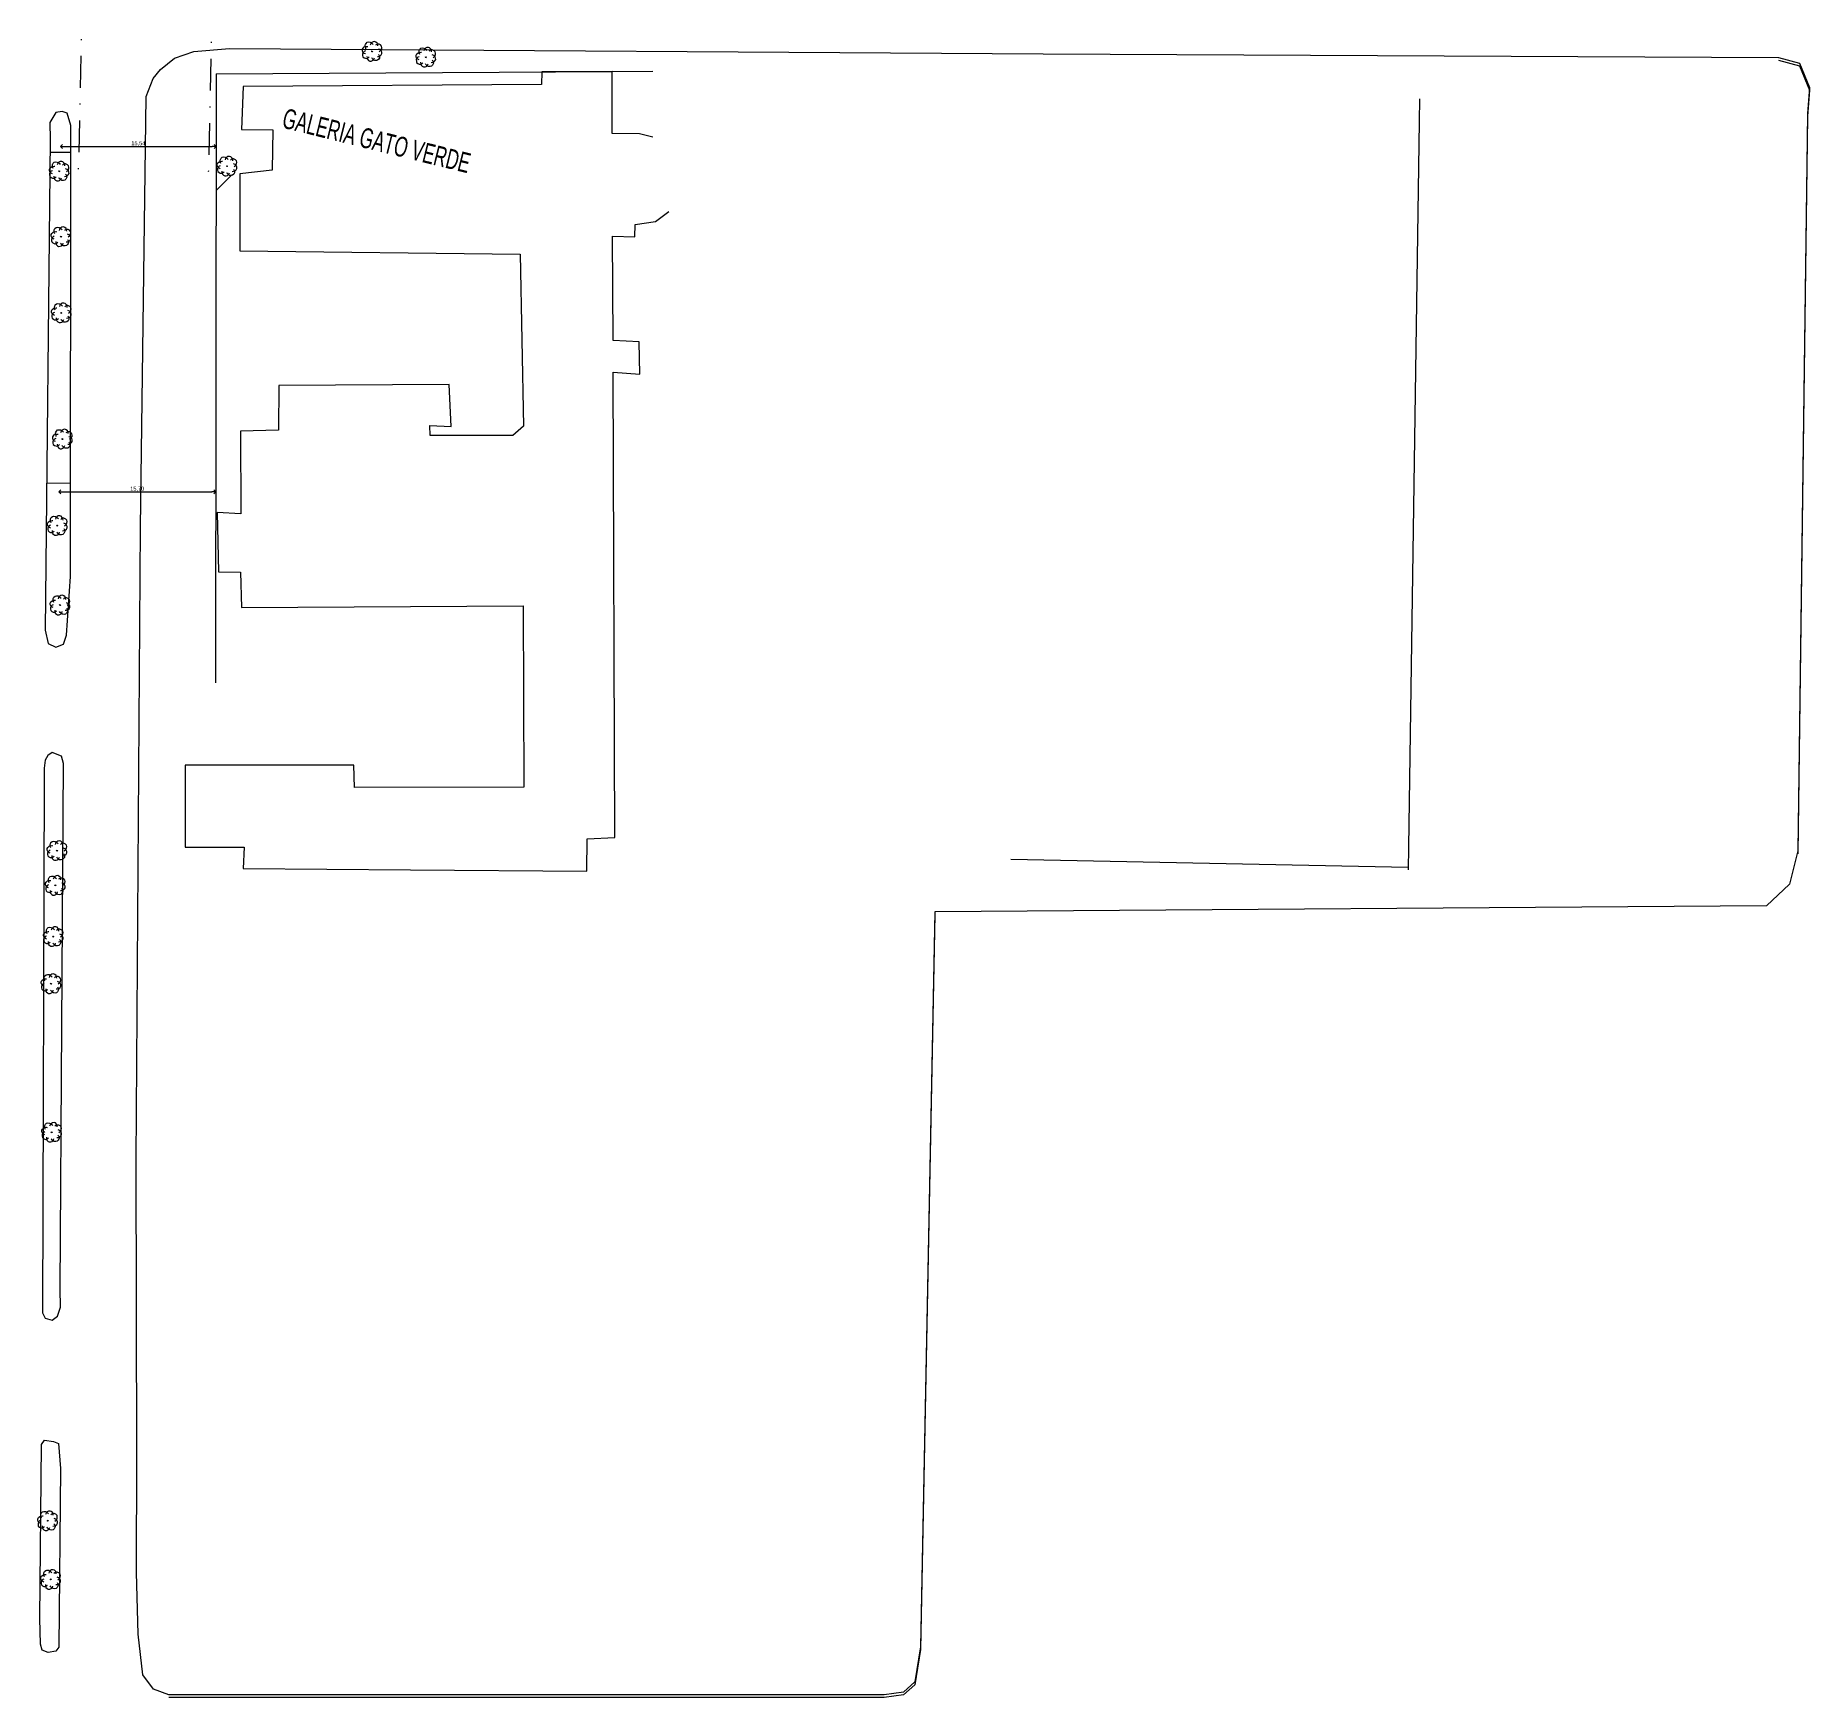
# Model space of a CAD drawing. Extents: x 306 to 2240, y 18 to 779.
# Drawn here: x 611.7 to 789.1, y 155.1 to 321.3 of the extents above; entities that cross this region are included whole.
import ezdxf

# ---------------------------------------------------------------- set-up
doc = ezdxf.new("R2010")
doc.units = 0
doc.header["$MEASUREMENT"] = 0
doc.header["$PDMODE"] = 3
doc.linetypes.add('DASHDOT', pattern=[25.4, 12.7, -6.35, 0, -6.35])
for name, color, linetype in [('0603', 1, 'Continuous'), ('0611', 1, 'Continuous'), ('0707', 7, 'Continuous'), ('0801', 1, 'Continuous'), ('0808', 7, 'Continuous'), ('1007', 3, 'Continuous'), ('COTAS', 2, 'Continuous'), ('Linea de Est', 2, 'Continuous'), ('MAMPOSTERIA', 6, 'Continuous'), ('Proyeccion', 1, 'Continuous'), ('Telaio', 7, 'Continuous'), ('Vereda', 7, 'Continuous')]:
    doc.layers.add(name, color=color, linetype=linetype)
doc.styles.add('02', font='swissc.ttf')
doc.styles.add('arial', font='arial.ttf')
doc.styles.get("Standard").update_dxf_attribs({"font": 'arial.ttf'})
doc.dimstyles.new('Cota 200', dxfattribs={"dimtxt": 0.4, "dimasz": 0.4, "dimexe": 1.25, "dimexo": 0.625, "dimgap": 0.05, "dimtad": 1, "dimzin": 1, "dimtxsty": 'arial', "dimblk": 'OPEN90', "dimcen": 0, "dimse1": 1, "dimse2": 1, "dimclrd": 1, "dimclrt": 2, "dimadec": 0, "dimazin": 0, "dimtfac": 1, "dimtix": 1, "dimtmove": 0, "dimatfit": 3, "dimldrblk": 'OPEN90', "dimfxl": 1, "dimarcsym": 0})

# ---------------------------------------------------------------- blocks, each defined once
blk = doc.blocks.new('09')
for p, q in [((-0.04, 0.01), (0.04, 0.01)), ((-0.02, 0.03), (0.02, 0.03)), ((0, 0.05), (0, 0.05)), ((-0.04, -0.01), (0.04, -0.01)), ((-0.02, -0.03), (0.02, -0.03))]:
    blk.add_line(p, q)
for points in [[(-0.61, 0.39), (-0.76, 0.34), (-0.88, 0.27), (-0.97, 0.13), (-1, 0), (-0.96, -0.15), (-0.88, -0.26), (-0.83, -0.31), (-0.73, -0.36), (-0.58, -0.38)], [(-0.12, 0.67), (-0.2, 0.77), (-0.32, 0.84), (-0.46, 0.87), (-0.62, 0.83), (-0.74, 0.77), (-0.81, 0.63), (-0.83, 0.49), (-0.83, 0.42), (-0.79, 0.32), (-0.69, 0.22), (-0.62, 0.16)], [(-0.41, 0.6), (-0.39, 0.72), (-0.35, 0.82), (-0.3, 0.88), (-0.18, 0.96), (-0.03, 1), (0.1, 0.96), (0.24, 0.87), (0.31, 0.75), (0.36, 0.62), (0.37, 0.55)], [(0.11, 0.66), (0.19, 0.71), (0.31, 0.78), (0.42, 0.81), (0.49, 0.81), (0.63, 0.78), (0.76, 0.7), (0.82, 0.58), (0.84, 0.41), (0.81, 0.28), (0.75, 0.16), (0.69, 0.06)], [(0.67, -0.42), (0.8, -0.38), (0.91, -0.29), (0.99, -0.14), (1.01, -0.01), (0.95, 0.14), (0.86, 0.24), (0.8, 0.29), (0.7, 0.32), (0.56, 0.34)], [(-0.14, -0.69), (-0.19, -0.75), (-0.3, -0.83), (-0.4, -0.87), (-0.48, -0.87), (-0.61, -0.83), (-0.74, -0.75), (-0.8, -0.63), (-0.83, -0.47), (-0.79, -0.33), (-0.7, -0.18), (-0.64, -0.12)], [(-0.38, -0.63), (-0.34, -0.76), (-0.26, -0.88), (-0.13, -0.97), (0.01, -1.01), (0.15, -0.97), (0.27, -0.88), (0.32, -0.83), (0.36, -0.73), (0.38, -0.57)], [(0.15, -0.7), (0.32, -0.83), (0.46, -0.87), (0.62, -0.85), (0.74, -0.79), (0.83, -0.66), (0.86, -0.52), (0.86, -0.45), (0.83, -0.34), (0.74, -0.24), (0.67, -0.18)]]:
    blk.add_lwpolyline(points)
blk.add_lwpolyline([(0, -0.05), (-0.05, 0), (0, 0.05), (0.05, 0)], close=True)
blk = doc.blocks.new('_Open90')
at = {"color": 0, "linetype": 'ByBlock', "lineweight": -2}
for p, q in [((0, 0), (-1, 0)), ((-0.5, 0.5), (0, 0)), ((0, 0), (-0.5, -0.5))]:
    blk.add_line(p, q, dxfattribs=at)
blk = doc.blocks.new('*D106')
at = {"layer": 'COTAS', "color": 1, "linetype": 'Continuous', "lineweight": -2, "transparency": 16777216}
blk.add_line((614.65, 310.16), (629.4, 310.16), dxfattribs=at)
at = {"layer": 'Defpoints', "color": 0, "transparency": 16777216}
for p in [(614.25, 309.59), (629.8, 310.16), (629.8, 309.57)]:
    blk.add_point(p, dxfattribs=at)
at = {"layer": 'COTAS', "color": 1, "lineweight": -2, "transparency": 16777216, "xscale": 0.4, "yscale": 0.4, "zscale": 0.4, "rotation": 180}
blk.add_blockref('_Open90', (614.25, 310.16), dxfattribs=at)
at = {"layer": 'COTAS', "color": 1, "lineweight": -2, "transparency": 16777216, "xscale": 0.4, "yscale": 0.4, "zscale": 0.4}
blk.add_blockref('_Open90', (629.8, 310.16), dxfattribs=at)
at = {"layer": 'COTAS', "color": 2, "transparency": 16777216, "insert": (622.03, 310.45), "char_height": 0.4, "attachment_point": 5, "style": 'arial'}
blk.add_mtext('15,54', dxfattribs=at)
blk = doc.blocks.new('*D107')
at = {"layer": 'COTAS', "color": 1, "linetype": 'Continuous', "lineweight": -2, "transparency": 16777216}
blk.add_line((614.47, 275.63), (629.37, 275.63), dxfattribs=at)
at = {"layer": 'Defpoints', "color": 0, "transparency": 16777216}
for p in [(614.07, 276.52), (629.77, 276.51), (629.77, 275.63)]:
    blk.add_point(p, dxfattribs=at)
at = {"layer": 'COTAS', "color": 1, "lineweight": -2, "transparency": 16777216, "xscale": 0.4, "yscale": 0.4, "zscale": 0.4, "rotation": 180}
blk.add_blockref('_Open90', (614.07, 275.63), dxfattribs=at)
at = {"layer": 'COTAS', "color": 1, "lineweight": -2, "transparency": 16777216, "xscale": 0.4, "yscale": 0.4, "zscale": 0.4}
blk.add_blockref('_Open90', (629.77, 275.63), dxfattribs=at)
at = {"layer": 'COTAS', "color": 2, "transparency": 16777216, "insert": (621.92, 275.92), "char_height": 0.4, "attachment_point": 5, "style": 'arial'}
blk.add_mtext('15,70', dxfattribs=at)
blk = doc.blocks.new('relevamiento avenida')
at = {"layer": 'Linea de Est'}
for p, q in [((356.74, 409.58), (356.71, 330.54)), ((358.7, 409.45), (358.63, 330.52))]:
    blk.add_line(p, q, dxfattribs=at)
for centre, radius, start, end in [((357.71, 409.38), 0.991, 3.7138, 168.342), ((357.67, 330.66), 0.969, 186.9845, 351.8617)]:
    blk.add_arc(centre, radius, start, end, dxfattribs=at)
at = {"layer": 'MAMPOSTERIA', "linetype": 'DASHDOT', "ltscale": 0.25}
for p, q in [((357.74, 448.02), (357.65, 307.54)), ((370.74, 448.01), (370.65, 307.53))]:
    blk.add_line(p, q, dxfattribs=at)
at = {"layer": 'Proyeccion', "char_height": 0.8, "attachment_point": 1, "rotation": 89.7898}
for s, insert in [('Eje de la Avenida', (357.91, 402.67)), ('Línea Municipal', (369.6, 403.08))]:
    blk.add_mtext_dynamic_manual_height_columns(s, width=14.3985, gutter_width=1, heights=[0], dxfattribs=dict(at, insert=insert))

msp = doc.modelspace()

# ---------------------------------------------------------------- linework, layer by layer
for p, q in [((613.22, 309.588), (615.288, 309.587)), ((612.882, 276.526), (615.266, 276.524))]:
    msp.add_line(p, q)
at = {"layer": '0603', "linetype": 'Continuous'}
for p, q in [((631.132, 319.963), (712.474, 319.422)), ((631.132, 319.963), (712.474, 319.422)), ((662.36, 317.626), (662.33, 316.377)), ((669.384, 317.667), (662.36, 317.626)), ((669.408, 311.451), (669.384, 317.667)), ((669.384, 317.667), (669.384, 317.667)), ((632.516, 316.172), (632.349, 311.856)), ((662.33, 316.377), (632.516, 316.172)), ((632.349, 311.856), (635.475, 311.838)), ((635.475, 311.838), (635.404, 307.788)), ((672.141, 311.427), (669.408, 311.451)), ((673.46, 311.092), (672.141, 311.427)), ((632.187, 307.437), (632.16, 299.719)), ((635.404, 307.788), (632.187, 307.437)), ((673.711, 302.667), (675.073, 303.68)), ((671.665, 301.132), (671.692, 302.371)), ((671.692, 302.371), (673.711, 302.667)), ((632.16, 299.719), (660.206, 299.392)), ((669.484, 290.773), (669.441, 301.216)), ((669.441, 301.216), (671.665, 301.132)), ((660.206, 299.392), (660.533, 282.195)), ((672.104, 290.622), (669.484, 290.773)), ((672.166, 287.403), (672.104, 290.622)), ((669.673, 241.075), (669.5, 287.617)), ((669.5, 287.617), (672.166, 287.403)), ((636.063, 286.255), (636.052, 281.819)), ((653.099, 286.384), (636.063, 286.255)), ((653.295, 282.165), (653.099, 286.384)), ((651.191, 281.272), (651.178, 282.264)), ((651.178, 282.264), (653.295, 282.165)), ((660.533, 282.195), (659.459, 281.264)), ((636.052, 281.819), (632.247, 281.716)), ((659.459, 281.264), (651.191, 281.272)), ((632.337, 264.062), (660.498, 264.242)), ((660.498, 264.242), (660.568, 246.13))]:
    msp.add_line(p, q, dxfattribs=at)
at = {"layer": '0603', "linetype": 'Continuous', "flags": 128}
for points in [[(625.093, 155.38), (623.553, 155.945), (622.476, 157.384), (622.001, 161.435), (621.861, 167.598), (621.884, 179.189), (621.801, 208.829), (622.232, 272.082), (622.82, 315.151), (623.52, 316.946), (624.232, 317.872), (625.64, 318.988), (627.566, 319.657), (631.132, 319.963)], [(625.093, 155.38), (623.553, 155.945), (622.476, 157.384), (622.001, 161.435), (621.861, 167.598), (621.884, 179.189), (621.801, 208.829), (622.232, 272.082), (622.82, 315.151), (623.52, 316.946), (624.232, 317.872), (625.64, 318.988), (627.566, 319.657), (631.132, 319.963)], [(631.132, 319.963), (712.474, 319.422), (785.974, 319.073), (788.069, 318.505), (789.081, 316.052), (788.884, 313.453), (787.905, 239.738), (787.087, 236.417), (784.795, 234.263), (701.66, 233.67), (700.212, 160.183), (699.654, 156.664), (698.508, 155.649), (696.59, 155.39), (625.093, 155.38)]]:
    msp.add_lwpolyline(points, dxfattribs=at)
for points in [[(613.228, 310.871), (612.726, 261.797), (613.029, 260.476), (613.775, 260.117), (614.548, 260.411), (614.865, 261.322), (615.257, 267.178), (615.287, 312.248), (614.922, 313.482), (614.417, 313.647), (613.769, 313.57), (613.196, 312.578), (613.228, 310.871)], [(613.228, 310.871), (612.726, 261.797), (613.029, 260.476), (613.775, 260.117), (614.548, 260.411), (614.865, 261.322), (615.257, 267.178), (615.287, 312.248), (614.922, 313.482), (614.417, 313.647), (613.769, 313.57), (613.196, 312.578), (613.228, 310.871)], [(612.632, 247.031), (612.451, 193.573), (612.722, 193.042), (613.402, 192.834), (613.941, 193.226), (614.26, 194.146), (614.232, 195.956), (614.557, 248.493), (614.334, 249.217), (613.426, 249.585), (612.969, 249.275), (612.73, 248.809), (612.624, 248.001), (612.632, 247.031)], [(612.632, 247.031), (612.451, 193.573), (612.722, 193.042), (613.402, 192.834), (613.941, 193.226), (614.26, 194.146), (614.232, 195.956), (614.557, 248.493), (614.334, 249.217), (613.426, 249.585), (612.969, 249.275), (612.73, 248.809), (612.624, 248.001), (612.632, 247.031)], [(612.182, 163.02), (612.342, 180.396), (612.654, 180.824), (613.559, 180.694), (614.057, 180.499), (614.235, 178.004), (614.081, 160.153), (613.772, 159.735), (613.013, 159.623), (612.423, 159.861), (612.239, 160.452), (612.182, 163.02)], [(612.182, 163.02), (612.342, 180.396), (612.654, 180.824), (613.559, 180.694), (614.057, 180.499), (614.235, 178.004), (614.081, 160.153), (613.772, 159.735), (613.013, 159.623), (612.423, 159.861), (612.239, 160.452), (612.182, 163.02)]]:
    msp.add_lwpolyline(points, close=True, dxfattribs=at)
at = {"layer": '0611', "linetype": 'Continuous'}
for p, q in [((785.976, 318.804), (788.071, 318.237)), ((785.976, 318.804), (788.071, 318.237)), ((788.071, 318.237), (789.084, 315.784)), ((788.071, 318.237), (789.084, 315.784)), ((789.084, 315.784), (788.886, 313.185)), ((789.084, 315.784), (788.886, 313.185)), ((788.886, 313.185), (787.907, 239.47)), ((788.886, 313.185), (787.907, 239.47)), ((787.905, 239.738), (787.087, 236.417)), ((787.905, 239.738), (787.087, 236.417)), ((787.087, 236.417), (784.795, 234.263)), ((787.087, 236.417), (784.795, 234.263)), ((784.795, 234.263), (701.66, 233.67)), ((784.795, 234.263), (701.66, 233.67)), ((701.662, 233.402), (700.214, 159.915)), ((701.662, 233.402), (700.214, 159.915)), ((700.214, 159.915), (699.656, 156.396)), ((700.214, 159.915), (699.656, 156.396)), ((699.656, 156.396), (698.51, 155.381)), ((699.656, 156.396), (698.51, 155.381)), ((696.593, 155.122), (625.095, 155.112)), ((696.593, 155.122), (625.095, 155.112)), ((698.51, 155.381), (696.593, 155.122)), ((698.51, 155.381), (696.593, 155.122))]:
    msp.add_line(p, q, dxfattribs=at)
at = {"layer": '0707', "linetype": 'Continuous'}
for p, q in [((629.805, 317.416), (669.384, 317.667)), ((669.384, 317.667), (673.466, 317.696)), ((629.805, 317.416), (629.752, 256.543)), ((748.981, 237.853), (750.13, 314.936)), ((709.248, 238.927), (748.978, 238.121))]:
    msp.add_line(p, q, dxfattribs=at)
at = {"layer": '0801', "linetype": 'Continuous'}
for p, q in [((632.247, 281.716), (632.288, 273.436)), ((632.288, 273.436), (629.92, 273.566)), ((629.92, 273.566), (630.057, 267.641)), ((630.057, 267.641), (632.243, 267.608)), ((632.243, 267.608), (632.337, 264.062)), ((626.716, 248.309), (626.701, 240.136)), ((643.57, 248.329), (626.716, 248.309)), ((643.624, 246.081), (643.57, 248.329)), ((660.568, 246.13), (643.624, 246.081)), ((626.701, 240.136), (632.6, 240.125)), ((632.6, 240.125), (632.503, 237.975)), ((666.876, 237.706), (666.887, 240.968)), ((666.887, 240.968), (669.673, 241.075)), ((632.503, 237.975), (649.236, 237.839)), ((649.236, 237.839), (666.876, 237.706))]:
    msp.add_line(p, q, dxfattribs=at)
at = {"layer": 'Vereda'}
msp.add_line((629.831, 305.787), (631.362, 307.317), dxfattribs=at)

# ---------------------------------------------------------------- block references
at = {"layer": '1007', "rotation": 76.16208537718278}
for p in [(645.402, 319.676, 118.3), (650.774, 319.09, 119.06), (614.121, 307.696, 106.1), (630.901, 308.196, 115.91), (614.301, 301.153, 105.9), (614.34, 293.532, 105.9), (614.447, 280.921, 105.69), (613.933, 272.272, 105.45), (614.202, 264.317, 105.42), (613.904, 239.776, 105.18), (613.727, 236.297, 105.18), (613.528, 231.187, 105.18), (613.302, 226.464, 105.18), (613.363, 211.618, 105.18), (612.958, 172.778, 105.38), (613.265, 166.914, 105.38)]:
    msp.add_blockref('09', p, dxfattribs=at)
at = {"layer": 'Telaio', "rotation": 358.8042650105999}
msp.add_blockref('relevamiento avenida', (252.036, 7.732), dxfattribs=at)

# ---------------------------------------------------------------- texts
at = {"layer": '0808', "style": '02', "width": 0.75}
msp.add_text('GALERIA GATO VERDE', height=2, rotation=346.16209, dxfattribs=at).set_placement((636.292, 312.076))

# ---------------------------------------------------------------- dimensions: what is measured, and where the dimension line sits
at = {"layer": 'COTAS'}
for base, p1, p2, picture, middle in [((629.798, 310.161), (614.254, 309.588), (629.798, 309.574), '*D106', (622.026, 310.451)), ((629.7692, 275.6321), (614.0738, 276.5249), (629.7692, 276.5113), '*D107', (621.9215, 275.9225))]:
    dim = msp.add_linear_dim(base=base, p1=p1, p2=p2, dimstyle='Cota 200', override={"dimfxl": 7, "dimfxlon": 1}, dxfattribs=at)
    dim.commit()
    dim.dimension.update_dxf_attribs({"geometry": picture, "text_midpoint": middle})

doc.saveas('drawing.dxf')
